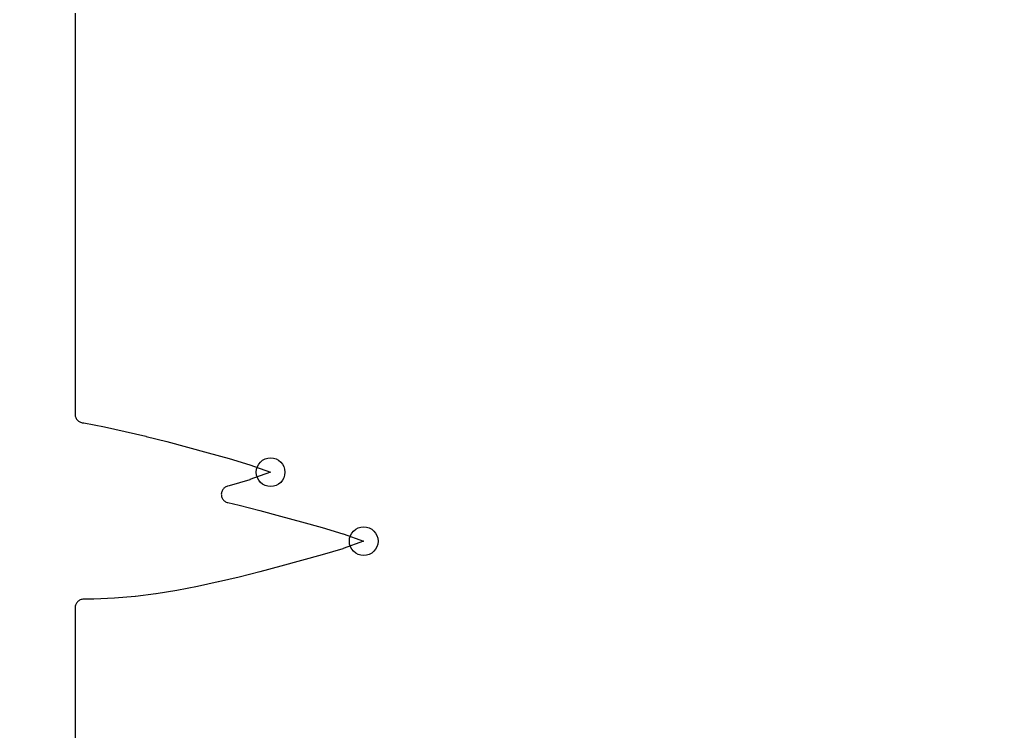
# Model space of a CAD drawing. Header units: millimetres. Extents: x -70 to 70, y -70 to 70.
# Drawn here: x -0.23 to 28.57, y 28.38 to 49.29 of the extents above; entities that cross this region are included whole.
import ezdxf

# ---------------------------------------------------------------- set-up
doc = ezdxf.new("R2010")
doc.units = ezdxf.units.MM
doc.layers.add('CUT_INNER', color=6, linetype='Continuous')
doc.layers.add('ENGRAVE', color=7, linetype='Continuous')

msp = doc.modelspace()

# ---------------------------------------------------------------- linework, layer by layer
at = {"layer": 'CUT_INNER'}
msp.add_lwpolyline([(1.404, 60.7902), (1.404, 37.6921), (1.4053, 37.667), (1.4091, 37.6421), (1.4153, 37.6177), (1.424, 37.5941), (1.4351, 37.5715), (1.4483, 37.55), (1.4636, 37.5301), (1.4809, 37.5118), (1.4999, 37.4953), (1.5205, 37.4808), (1.5424, 37.4684), (1.5655, 37.4583), (1.5895, 37.4506), (1.6141, 37.4453), (1.6554, 37.4387), (1.6589, 37.438), (2.2661, 37.3218), (2.2691, 37.3212), (2.8768, 37.1897), (2.8792, 37.1892), (3.4875, 37.045), (3.4894, 37.0446), (4.0982, 36.8905), (4.0996, 36.8902), (4.7083, 36.7288), (5.3189, 36.5615), (5.9296, 36.3896), (5.9308, 36.3892), (6.537, 36.2116), (6.5442, 36.2093), (7.1451, 35.9934), (7.1502, 35.9912), (7.1451, 35.989), (6.5442, 35.7731), (6.537, 35.7708), (5.9308, 35.5932), (5.9296, 35.5928), (5.8848, 35.5802), (5.8617, 35.5725), (5.8394, 35.5625), (5.8183, 35.5504), (5.7983, 35.5363), (5.7799, 35.5204), (5.7631, 35.5027), (5.7481, 35.4835), (5.7351, 35.4629), (5.7241, 35.4411), (5.7153, 35.4183), (5.7088, 35.3949), (5.7045, 35.3708), (5.7027, 35.3465), (5.7032, 35.3222), (5.706, 35.2979), (5.7113, 35.2741), (5.7188, 35.2509), (5.7285, 35.2286), (5.7404, 35.2073), (5.7543, 35.1872), (5.7701, 35.1687), (5.7876, 35.1517), (5.8067, 35.1365), (5.8272, 35.1233), (5.8488, 35.1121), (5.8715, 35.1031), (5.8949, 35.0963), (6.2244, 35.0182), (6.2263, 35.0178), (6.8351, 34.8637), (6.8365, 34.8634), (7.4452, 34.702), (8.0558, 34.5347), (8.6665, 34.3628), (8.6677, 34.3624), (9.2739, 34.1848), (9.2811, 34.1825), (9.882, 33.9665), (9.8871, 33.9644), (9.882, 33.9622), (9.2811, 33.7463), (9.2739, 33.744), (8.6677, 33.5663), (8.6665, 33.566), (8.0575, 33.3946), (7.4472, 33.2273), (6.8365, 33.0654), (6.8351, 33.0651), (6.2263, 32.911), (6.2244, 32.9106), (5.6161, 32.7664), (5.6137, 32.7659), (5.006, 32.6343), (5.003, 32.6337), (4.3958, 32.5175), (4.3923, 32.5169), (3.7857, 32.4188), (3.7816, 32.4182), (3.1755, 32.3409), (3.1708, 32.3404), (2.5654, 32.2864), (2.5601, 32.286), (1.9552, 32.2577), (1.9494, 32.2576), (1.6538, 32.2573), (1.6293, 32.2561), (1.6051, 32.2525), (1.5813, 32.2465), (1.5582, 32.2383), (1.536, 32.2278), (1.515, 32.2151), (1.4953, 32.2005), (1.4772, 32.184), (1.4607, 32.1659), (1.4461, 32.1462), (1.4335, 32.1251), (1.423, 32.103), (1.4148, 32.0799), (1.4088, 32.0561), (1.4052, 32.0318), (1.404, 32.0073), (1.404, 23.491)], dxfattribs=at)
at = {"layer": 'ENGRAVE'}
for centre, radius in [((0, 20.0601), 46.307), ((7.1511, 35.9912), 0.4212), ((9.888, 33.9644), 0.4212)]:
    msp.add_circle(centre, radius, dxfattribs=at)

doc.saveas('drawing.dxf')
